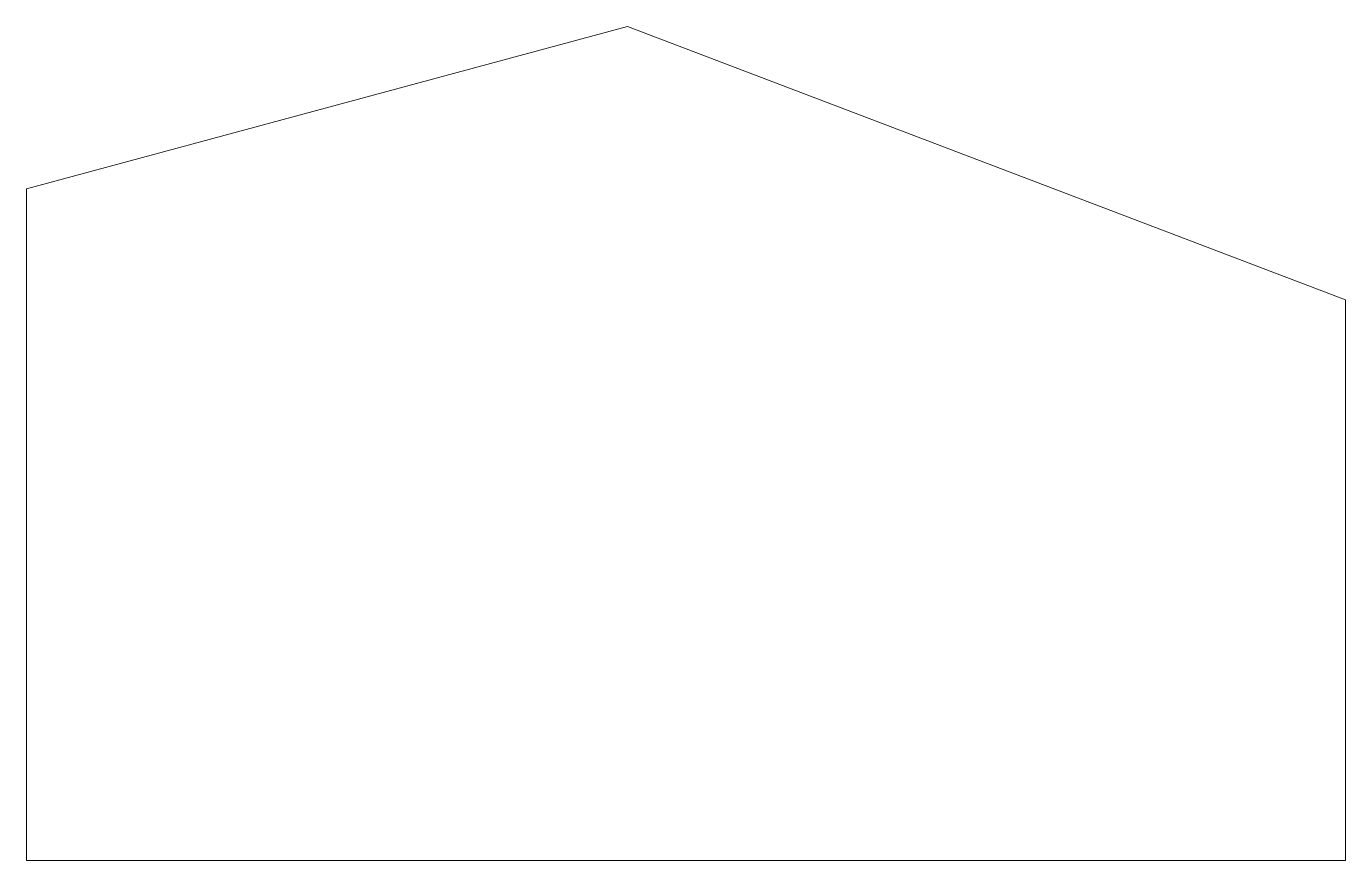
# Model space of a CAD drawing. Header units: millimetres. Extents: x 8 to 420, y 3 to 264.
import ezdxf

# ---------------------------------------------------------------- set-up
doc = ezdxf.new("R2010")
doc.units = ezdxf.units.MM
doc.header["$LTSCALE"] = 50
doc.layers.add('None', color=7, linetype='Continuous', lineweight=5)

# ---------------------------------------------------------------- blocks, each defined once
blk = doc.blocks.new('slab-a (2D)')
at = {"color": 255, "linetype": 'Continuous', "lineweight": 5, "transparency": 33554687}
blk.add_wipeout([(7.5, 3.25), (420, 3.25), (420, 178.5), (195.5, 264), (7.5, 213.25)], dxfattribs=at).dxf.layer = 'None'
at = {"layer": 'None', "color": 7, "linetype": 'Continuous', "lineweight": 5, "transparency": 33554687, "flags": 128}
blk.add_lwpolyline([(7.5, 3.25), (420, 3.25), (420, 178.5), (195.5, 264), (7.5, 213.25)], close=True, dxfattribs=at)
at = {"layer": 'None', "color": 0, "flags": 1}
for tag in ['instanceID', 'IFC_UUID']:
    blk.add_attdef(tag, (7.5, 3.25), '', height=0.18, dxfattribs=at)

msp = doc.modelspace()

# ---------------------------------------------------------------- block references
at = {"layer": 'None', "color": 7, "transparency": 33554687}
msp.add_blockref('slab-a (2D)', (0, 0), dxfattribs=at)

doc.saveas('drawing.dxf')
